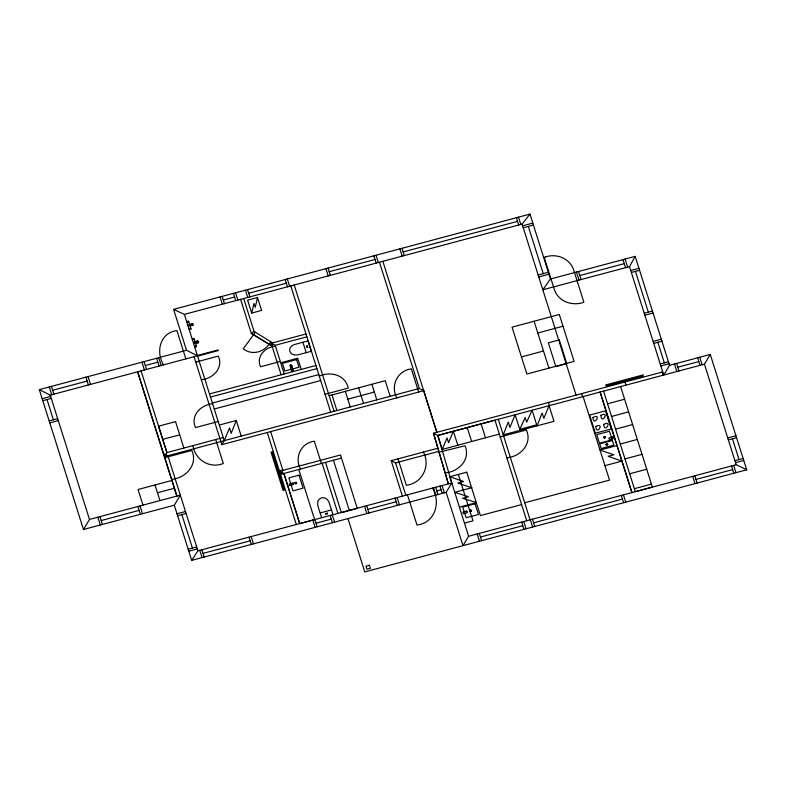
<?xml version="1.0" encoding="UTF-8"?>
<svg xmlns="http://www.w3.org/2000/svg" width="786" height="786" viewBox="0 0 786 786"><rect width="100%" height="100%" fill="white"/><g stroke="black" fill="none" stroke-linecap="round" stroke-linejoin="round"><path stroke-width="1.18" d="M257.513 297.501L255.263 307.375L254.016 303.435L251.687 313.064L261.591 310.421L257.513 297.501L247.61 300.154L251.687 313.064M469.969 510.831C470.785 508.935 471.767 512.236 470.028 511.018M223.263 437.527L166.878 452.598L164.471 456.627L419.331 388.481L423.703 390.691L436.849 432.32L382.851 261.316M219.314 425.03L236.291 420.49L231.163 433.302L229.492 427.997L224.236 440.612L221.839 444.67L194.063 356.706M442.272 449.435L447.018 437.91L448.521 442.656L453.404 431.298L457.816 445.279L442.243 449.445L437.831 435.464L433.518 433.214L448.374 483.852L438.726 451.361M519.752 429.441L525.186 417.504L526.659 422.18L532.102 410.272L537.025 425.865L542.153 413.053L543.833 418.349L549.08 405.733L554.002 421.325L503.227 434.855L508.277 422.072L509.947 427.368L515.125 414.772L520.057 430.404M192.599 325.502C193.533 321.729 189.583 325.266 187.962 325.237M629.498 266.611L635.167 256.364L669.564 365.313L663.738 375.04L629.498 266.611L542.821 289.779L550.465 279.01L635.167 256.364M83.463 529.509L89.496 519.438L180.318 495.16L174.296 505.221L83.463 529.509L39.3 389.63L186.508 350.271L197.453 355.803L50.245 395.152L39.3 389.63M325.502 462.365L341.389 512.678L357.276 508.424L340.515 454.976L282.901 470.382L280.494 474.4L341.507 458.091M746.7 469.802L736.197 464.723L468.613 536.258L462.983 545.651L446.143 492.331L451.773 482.948L437.841 435.444L704.443 364.154L710.269 354.437L746.7 469.802L364.783 571.903L347.952 518.593M174.296 505.221L191.705 560.359L197.895 550.819L451.773 482.948M270.669 341.684C265.589 351.696 252.542 356.156 243.238 348.827L255.332 332.252M186.508 350.271L173.598 309.37L184.376 314.38L522.081 224.089L529.97 214.097L550.465 279.01M272.054 346.017L251.333 333.382L272.094 346.135L272.644 342.893L254.114 331.505L251.333 333.382L240.585 299.348M173.598 309.37L529.97 214.097M223.322 300.026L234.582 297.01M248.71 293.237L286.35 283.176M329.196 271.72L375.03 259.459M403.139 251.942L517.532 221.367M522.621 225.818L532.81 223.096M523.24 227.763L533.429 225.042M186.783 321.494L188.502 321.032L189.691 324.775M187.048 322.329L188.768 321.867M188.188 325.935L193.061 325.296L192.934 323.694L191.971 323.39L192.59 325.522M189.092 328.823L190.831 328.391M189.377 329.707L191.096 329.246L189.907 325.473M192.275 338.894L194.004 338.432L195.183 342.175M192.541 339.729L194.26 339.267M193.454 342.637L197.473 340.79L198.691 341.714L198.141 342.922L193.68 343.335M194.594 346.223L196.323 345.781M194.869 347.107L196.588 346.646L195.4 342.873M52.652 390.288L87.158 381.063M145.302 365.519L157.819 362.169M197.355 355.478L218.125 349.927L218.331 350.576L197.561 356.127M42.169 398.718L50.658 396.449M42.788 400.663L51.277 398.404M195.773 362.12L218.321 356.087C223.735 368.005 212.888 378.793 201.324 379.697M281.142 374.784L271.19 343.276L305.98 333.981M271.19 343.276L275.208 345.3L306.884 336.83M538.155 275.002L548.343 272.27M275.483 346.184C265.383 346.95 255.784 356.313 260.539 366.767L280.317 361.481M538.764 276.947L548.952 274.226M579.832 275.522L624.261 263.644M49.184 420.932L57.673 418.663M306.206 352.649L311.295 351.293L308.014 340.898L295.644 344.209C292.254 344.867 288.295 347.933 289.965 351.735C293.168 357.915 301.46 353.592 306.206 352.649L302.934 342.264M49.803 422.878L58.282 420.608M280.72 362.778L297.697 358.239L301.215 369.361M630.736 270.531L638.949 268.34M631.355 272.477L639.558 270.286M209.498 393.933L315.933 365.48M210.481 397.058L316.925 368.624M212.436 403.022L318.802 374.588M212.613 403.778C200.951 404.702 190.035 415.588 195.498 427.594L218.203 421.512M319.283 376.091C330.366 371.071 345.594 374.893 348.247 388.088L325.031 394.297M214.323 408.985L320.688 380.542M537.801 332.979L563.012 326.239M162.731 439.374L179.709 434.835M329.157 395.692L385.238 380.699L390.161 396.282M644.235 313.27L652.439 311.069M644.844 315.215L653.058 313.015M347.805 399.16L374.342 392.067M521.452 356.903L543.499 351.008M164.805 457.678L191.804 450.457C198.308 464.742 185.702 478.134 171.643 479.352M221.839 444.67L423.703 390.691M653.127 341.429L661.331 339.228M653.736 343.374L661.95 341.183M171.987 480.433L138.041 489.511L142.964 505.093M157.475 492.763L174.453 488.224M660.24 363.967L668.444 361.776M660.859 365.912L669.063 363.721M669.564 365.313L710.269 354.437M279.344 470.765L282.734 469.851M101.207 520.538L139.142 510.389M677.797 367.2L698.823 361.58M662.755 371.925L433.518 433.214L438.834 451.331L395.584 462.895L391.212 460.684L402.403 496.143M176.997 513.779L185.486 511.509M177.616 515.724L186.095 513.455M391.212 460.684L437.851 448.216M607.637 403.768L624.615 399.239M457.796 445.2L499.346 434.088M519.723 429.362L536.7 424.823M500.25 436.947L526.365 429.971C532.662 443.785 520.401 456.666 506.842 457.816M611.636 416.433L628.613 411.893M615.635 429.097L632.612 424.558M468.613 536.258L449.808 476.729L466.815 472.18M332.93 514.575L329.344 503.217C328.499 499.68 324.893 496.516 321.15 498.01C314.744 500.466 318.792 508.65 320.148 512.934L331.456 509.908M188.188 549.237L196.677 546.968M188.807 551.183L197.296 548.913M203.053 553.383L250.184 540.788M316.07 523.171L331.299 519.104M367.799 509.338L396.183 501.753M436.81 490.886L441.084 489.747M620.341 443.992L637.318 439.453M617 445.524L600.023 450.064L613.964 454.76L608.187 456.302L621.913 461.117L604.945 465.656M191.705 560.359L446.143 492.331M471.747 487.762L454.76 492.301L468.387 496.732L462.61 498.275L476.424 502.568L459.456 507.137M625.037 458.877L642.015 454.337M727.748 437.959L735.951 435.768M728.367 439.905L736.57 437.714M629.743 473.771L646.721 469.232M524.714 502.775L609.504 480.108L583.133 396.596M521.609 504.583L480.413 515.587L466.717 472.209M464.497 523.122L472.985 520.853L458.326 474.449M734.939 460.714L743.143 458.523M634.449 488.656L651.486 484.107L652.409 487.055L635.442 491.594M735.549 462.659L743.753 460.468M480.472 537.035L522.798 525.716M533.586 522.837L622.473 499.071M695.974 479.421L732.68 469.606M437.841 435.444L494.964 420.196L526.708 520.725M439.089 452.205L465.007 445.76C470.932 459.535 458.543 471.964 445.151 472.867M471.728 487.742L457.796 483.066L463.573 481.523L449.847 476.719M279.511 471.286L283.884 473.496L299.731 523.604L314.626 519.615L298.808 469.507M163.488 453.502L167.87 455.713L197.895 550.819M732.464 438.804L739.037 459.614M704.443 364.154L736.197 464.723M699.756 357.247L702.134 364.773M733.652 465.4L735.951 472.671M697.634 357.807L700.012 365.343M731.53 465.97L733.829 473.241M676.608 363.437L678.986 370.963M674.486 363.997L676.864 371.532M635.461 271.376L648.332 312.17M657.843 342.274L664.347 362.867M662.058 372.112L663.05 375.227M694.824 475.776L697.123 483.056M625.106 259.046L627.65 267.102M692.702 476.345L695.001 483.616M622.984 259.616L625.528 267.672M624.968 382.025L625.951 385.15M620.616 386.574L651.417 484.127M578.555 271.494L581.1 279.551M576.443 272.064L578.977 280.111M603.569 391.133L635.324 491.692M623.445 494.866L625.744 502.136M621.323 495.435L623.622 502.706M581.65 393.609L582.632 396.724M528.33 226.407L543.244 273.636M522.081 224.089L576.079 395.103M518.505 217.162L520.804 224.432M516.382 217.732L518.681 225.002M534.097 321.238L548.903 368.143M548.461 402.481L549.443 405.596M532.446 519.192L534.735 526.473M530.314 519.762L532.613 527.033M498.304 419.272L530.098 519.821M523.771 521.511L526.06 528.791M521.649 522.081L523.938 529.351M481.111 423.9L485.502 437.792M467.257 427.604L471.649 441.496M401.99 248.307L404.289 255.588M399.868 248.877L402.167 256.148M479.322 533.399L481.622 540.67M477.2 533.959L479.499 541.24M379.461 262.219L419.331 388.481M376.003 255.254L378.302 262.534M418.663 392.047L411.343 368.86C397.441 370.57 390.22 385.788 396.802 397.883M373.89 255.823L376.18 263.094M442.056 485.542L444.355 492.812M439.934 486.112L442.233 493.382M435.66 487.251L437.949 494.532M423.399 452.078C430.875 466.049 422.21 483.311 406.362 485.286L398.021 458.857M433.538 487.821L435.827 495.092M432.467 488.106C441.093 502.519 435.061 522.896 416.993 525.048L407.443 494.797M371.876 384.275L376.799 399.858M395.584 462.895L405.802 495.239M328.057 268.085L330.346 275.355M325.935 268.645L328.224 275.915M397.156 497.548L399.455 504.818M395.034 498.118L397.333 505.388M358.613 387.822L363.535 403.405M345.349 391.369L350.271 406.952M331.977 394.936L336.899 410.528M366.649 505.703L368.948 512.973M364.527 506.272L366.826 513.543M294.21 285.013L334.07 411.275M290.81 285.927L330.68 412.188M287.322 278.971L289.621 286.242M285.2 279.541L287.499 286.811M333.441 460.242L349.328 510.556M322.093 463.278L337.911 513.386M321.376 463.475L314.351 441.211C301.009 442.852 294.2 457.481 300.537 469.046M332.272 514.899L334.571 522.169M330.149 515.459L332.439 522.739M275.208 345.3L284.247 373.949M320.148 512.934L321.621 517.601M247.561 289.602L249.86 296.872M245.438 290.162L247.737 297.442M314.921 519.536L317.22 526.807M243.699 298.523L254.114 331.505M312.799 520.096L315.098 527.377M235.554 292.805L237.853 300.085M233.432 293.375L235.731 300.645M270.659 431.612L282.901 470.382M283.884 473.496L299.712 523.604M267.269 432.516L296.312 524.508M222.183 296.391L224.472 303.661M220.051 296.951L222.35 304.231M236.291 420.49L241.214 436.073M190.232 324.628L190.448 325.335M195.724 342.028L195.94 342.735M184.376 314.38L224.246 440.641M251.156 536.583L253.456 543.853M249.034 537.152L251.333 544.423M215.747 439.531L223.312 463.514C209.833 468.937 194.918 459.889 193.022 445.613M185.86 358.897L176.919 330.592C160.049 332.606 155.53 351.814 163.517 364.871M158.713 357.709L161.169 365.5M156.581 358.278L159.047 366.07M183.885 448.049L175.533 421.62L158.566 426.159L166.907 452.589L141.077 370.874M144.064 361.619L146.53 369.42M201.904 549.748L204.203 557.019M141.942 362.189L144.408 369.98M199.782 550.318L202.081 557.588M137.678 371.778L176.929 496.064M137.57 371.807L176.821 496.094M181.851 514.594L192.432 548.097M155.009 484.972L159.931 500.554M140.036 505.929L142.492 513.72M137.914 506.498L140.37 514.29M88.052 376.602L90.508 384.393M85.929 377.172L88.386 384.963M99.979 516.638L102.435 524.429M97.857 517.208L100.313 524.999M51.424 386.398L53.88 394.189M49.302 386.958L51.758 394.749M50.245 395.152L89.496 519.438M47.032 399.534L53.428 419.803M198.347 341.92L198.141 342.922L197.424 340.819L198.347 341.92M296.351 483.036C295.281 484.991 294.858 481.327 296.351 483.036M291.881 365.559L290.948 366.62L289.798 365.765L290.722 364.704L291.881 365.559M471.6 510.664L470.676 511.725L469.527 510.88L470.45 509.819L471.6 510.664M605.082 437.291C604.002 439.246 603.579 435.591 605.082 437.291M605.525 437.242L604.601 438.303L603.442 437.458L604.375 436.397L605.525 437.242M607.342 444.454C606.261 446.409 605.839 442.754 607.342 444.454M607.784 444.404L606.861 445.466L605.711 444.611L606.635 443.559L607.784 444.404M291.429 365.608C290.358 367.563 289.926 363.898 291.429 365.608M294.858 482.633L295.271 483.921L296.666 483.547L296.263 482.26L294.858 482.633M592.949 417.484C593.627 427.476 602.312 412.591 592.949 417.484M595.798 426.484C596.466 436.476 605.151 421.601 595.798 426.484M600.868 415.362C601.545 425.354 610.231 410.479 600.868 415.362M603.717 424.371C604.395 434.363 613.08 419.478 603.717 424.371M545.553 256.904L544.167 257.277L553.933 288.187C557.225 301.166 571.943 306.678 583.87 302.227L574.104 271.317C570.921 258.977 557.225 253.013 545.553 256.904M307.277 345.84L306.422 346.066L306.943 347.717L307.798 347.491L307.277 345.84M296.597 359.605L282.449 363.387L284.856 371.002L299.004 367.219L296.597 359.605M292.127 366.846L290.437 367.298L291.577 370.933L293.276 370.481L292.127 366.846M559.308 314.498L512.05 327.133L526.856 374.038L574.114 361.403L559.308 314.498M559.288 339.896L548.343 342.824L555.849 366.6L566.794 363.672L559.288 339.896M272.182 451.97L271.052 452.264L283.107 490.464L284.237 490.159L272.182 451.97M642.86 374.991L605.76 384.914L606.085 385.946L643.184 376.032L642.86 374.991M298.994 475.186L288.894 477.888L292.991 490.877L303.101 488.175L298.994 475.186M293.08 482.958L289.12 484.019L289.621 485.581L293.581 484.52L293.08 482.958M605.475 410.842L589.628 415.087L595.356 433.214L611.203 428.979L605.475 410.842M609.464 431.259L596.731 434.668L599.433 443.206L612.166 439.806L609.464 431.259M327.32 513.12L325.522 513.602L325.768 514.388L327.565 513.906L327.32 513.12M612.825 436.937L608.865 437.999L609.356 439.551L613.316 438.5L612.825 436.937M612.412 440.494L599.679 443.894L601.143 448.511L613.866 445.112L612.412 440.494M475.058 503.777L462.767 507.058L466.147 517.748L478.438 514.466L475.058 503.777M466.845 511.067L462.885 512.128L463.376 513.69L467.336 512.629L466.845 511.067M369.4 565.242L365.952 566.166L366.924 569.231L370.363 568.317L369.4 565.242M631.924 492.596L600.111 392.057L631.924 492.596"/></g></svg>
